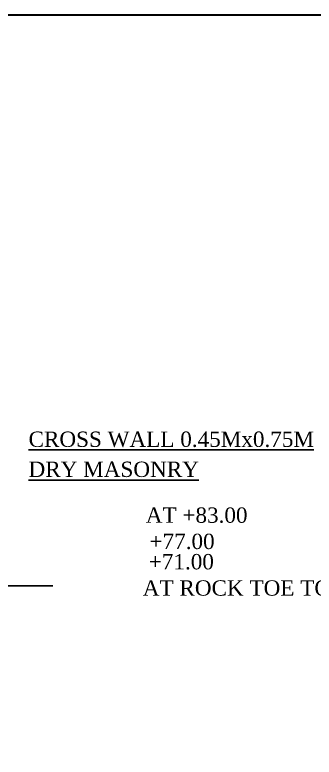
# Model space of a CAD drawing. Header units: metres. Extents: x 0.51 to 7.82, y 1.27 to 6.31.
# Drawn here: x 4.405 to 5.382, y 3.885 to 6.306 of the extents above; entities that cross this region are included whole.
import ezdxf

# ---------------------------------------------------------------- set-up
doc = ezdxf.new("R2010")
doc.units = ezdxf.units.M
doc.header["$MEASUREMENT"] = 0
doc.layers.add('DWG. LINE', color=1, linetype='Continuous')
doc.layers.add('TEXT', color=7, linetype='Continuous')
doc.layers.add('TITLE', color=7, linetype='Continuous', lineweight=30)
doc.styles.get("Standard").update_dxf_attribs({"font": 'TIMES.TTF', "height": 0.05})

msp = doc.modelspace()

# ---------------------------------------------------------------- linework, layer by layer
at = {"layer": 'DWG. LINE'}
msp.add_line((4.529, 4.4435), (4.182, 4.4436), dxfattribs=at)
at = {"layer": 'TITLE'}
msp.add_lwpolyline([(0.5094, 6.3061), (7.7761, 6.3061), (7.7761, 1.2726), (0.5094, 1.2726)], close=True, dxfattribs=at)

# ---------------------------------------------------------------- texts
at = {"layer": 'TEXT'}
for s, p in [('%%UCROSS WALL 0.45Mx0.75M', (4.4497, 4.897)), ('%%UDRY MASONRY', (4.4497, 4.799)), ('AT +83.00', (4.8323, 4.6495)), ('+77.00', (4.8445, 4.5638)), ('+71.00', (4.8421, 4.4976)), ('AT ROCK TOE TOP LEVEL', (4.8225, 4.4119))]:
    msp.add_text(s, height=0.05, dxfattribs=at).set_placement(p)

doc.saveas('drawing.dxf')
